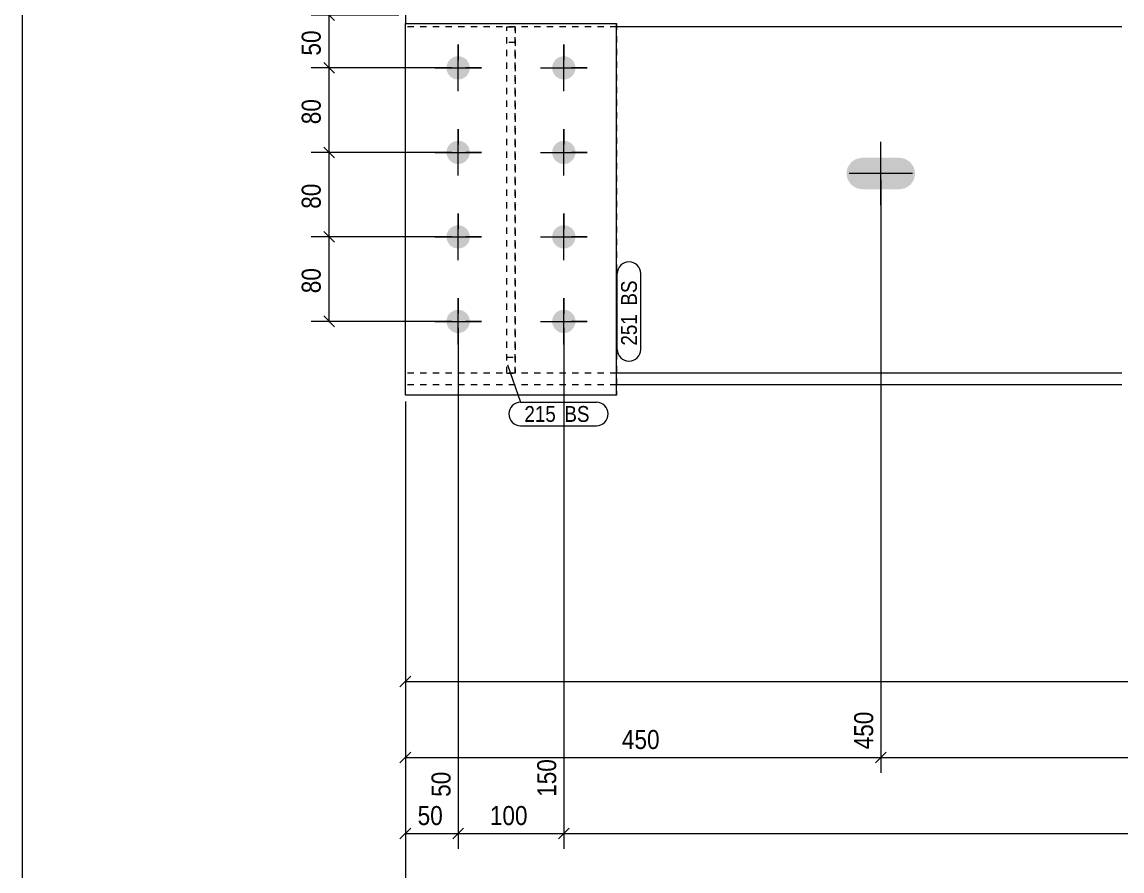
# Model space of a CAD drawing. Header units: millimetres. Extents: x 2 to 825, y 1 to 579.
# Drawn here: x 5 to 178.5, y 122.6 to 256.6 of the extents above; entities that cross this region are included whole.
import ezdxf

# ---------------------------------------------------------------- set-up
doc = ezdxf.new("R2010")
doc.units = ezdxf.units.MM
doc.linetypes.add('XKITLINE00', pattern=[0])
doc.linetypes.add('XKITLINE01', pattern=[4, 1, -1, 1, -1])
for name, color, linetype, lineweight in [('Bolt', 3, 'Continuous', 0), ('Dimensions', 7, 'Continuous', 0), ('DrawingSheet', 5, 'Continuous', 0), ('Part', 2, 'Continuous', 0), ('PartMark', 7, 'Continuous', 0)]:
    doc.layers.add(name, color=color, linetype=linetype, lineweight=lineweight)
doc.styles.add('ARIAL', font='ARIAL.TTF')

# ---------------------------------------------------------------- blocks, each defined once
blk = doc.blocks.new('*A3')
at = {"layer": 'Bolt'}
blk.add_hatch(color=3, dxfattribs=at).paths.add_polyline_path([(135.24, 231.71), (135.05, 232.66), (135.24, 233.62), (135.79, 234.43), (136.6, 234.97), (137.55, 235.16), (143.39, 235.16), (144.34, 234.97), (145.15, 234.43), (145.7, 233.62), (145.89, 232.66), (145.7, 231.71), (145.15, 230.89), (144.34, 230.35), (143.39, 230.16), (137.55, 230.16), (136.6, 230.35), (135.79, 230.89)], flags=17)
at = {"layer": 'Bolt', "color": 3, "linetype": 'XKITLINE00', "lineweight": 0}
for p, q in [((140.47, 227.66), (140.47, 237.66)), ((145.47, 232.66), (135.47, 232.66))]:
    blk.add_line(p, q, dxfattribs=at)
blk = doc.blocks.new('*A10')
at = {"layer": 'Bolt'}
for points in [[(71.97, 249.37), (71.97, 249.42), (71.98, 249.46), (71.98, 249.51), (71.98, 249.55), (71.99, 249.6), (72, 249.64), (72.01, 249.69), (72.01, 249.73), (72.02, 249.77), (72.04, 249.82), (72.05, 249.86), (72.06, 249.9), (72.08, 249.95), (72.09, 249.99), (72.11, 250.03), (72.13, 250.07), (72.15, 250.11), (72.17, 250.15), (72.19, 250.19), (72.21, 250.23), (72.23, 250.27), (72.25, 250.31), (72.28, 250.35), (72.3, 250.38), (72.33, 250.42), (72.36, 250.46), (72.39, 250.49), (72.42, 250.53), (72.44, 250.56), (72.48, 250.59), (72.51, 250.63), (72.54, 250.66), (72.57, 250.69), (72.61, 250.72), (72.64, 250.75), (72.68, 250.77), (72.71, 250.8), (72.75, 250.83), (72.78, 250.85), (72.82, 250.88), (72.86, 250.9), (72.9, 250.92), (72.94, 250.95), (72.98, 250.97), (73.02, 250.99), (73.06, 251), (73.1, 251.02), (73.14, 251.04), (73.19, 251.05), (73.23, 251.07), (73.27, 251.08), (73.31, 251.1), (73.36, 251.11), (73.4, 251.12), (73.45, 251.13), (73.49, 251.14), (73.53, 251.14), (73.58, 251.15), (73.62, 251.15), (73.67, 251.16), (73.71, 251.16), (73.76, 251.16), (73.8, 251.16), (73.85, 251.16), (73.89, 251.16), (73.94, 251.16), (73.98, 251.15), (74.03, 251.15), (74.07, 251.14), (74.12, 251.14), (74.16, 251.13), (74.21, 251.12), (74.25, 251.11), (74.29, 251.1), (74.34, 251.08), (74.38, 251.07), (74.42, 251.05), (74.46, 251.04), (74.5, 251.02), (74.55, 251), (74.59, 250.99), (74.63, 250.97), (74.67, 250.95), (74.71, 250.92), (74.75, 250.9), (74.78, 250.88), (74.82, 250.85), (74.86, 250.83), (74.9, 250.8), (74.93, 250.77), (74.97, 250.75), (75, 250.72), (75.03, 250.69), (75.07, 250.66), (75.1, 250.63), (75.13, 250.59), (75.16, 250.56), (75.19, 250.53), (75.22, 250.49), (75.25, 250.46), (75.28, 250.42), (75.3, 250.38), (75.33, 250.35), (75.35, 250.31), (75.38, 250.27), (75.4, 250.23), (75.42, 250.19), (75.44, 250.15), (75.46, 250.11), (75.48, 250.07), (75.5, 250.03), (75.51, 249.99), (75.53, 249.95), (75.54, 249.9), (75.56, 249.86), (75.57, 249.82), (75.58, 249.77), (75.59, 249.73), (75.6, 249.69), (75.61, 249.64), (75.62, 249.6), (75.62, 249.55), (75.63, 249.51), (75.63, 249.46), (75.63, 249.42), (75.64, 249.37), (75.64, 249.33), (75.64, 249.28), (75.63, 249.24), (75.63, 249.19), (75.63, 249.15), (75.62, 249.1), (75.62, 249.06), (75.61, 249.02), (75.6, 248.97), (75.59, 248.93), (75.58, 248.88), (75.57, 248.84), (75.56, 248.8), (75.54, 248.75), (75.53, 248.71), (75.51, 248.67), (75.5, 248.63), (75.48, 248.59), (75.46, 248.54), (75.44, 248.5), (75.42, 248.46), (75.4, 248.43), (75.38, 248.39), (75.35, 248.35), (75.33, 248.31), (75.3, 248.27), (75.28, 248.24), (75.25, 248.2), (75.22, 248.17), (75.19, 248.13), (75.16, 248.1), (75.13, 248.06), (75.1, 248.03), (75.07, 248), (75.03, 247.97), (75, 247.94), (74.97, 247.91), (74.93, 247.88), (74.9, 247.86), (74.86, 247.83), (74.82, 247.8), (74.78, 247.78), (74.75, 247.76), (74.71, 247.73), (74.67, 247.71), (74.63, 247.69), (74.59, 247.67), (74.55, 247.65), (74.5, 247.63), (74.46, 247.62), (74.42, 247.6), (74.38, 247.59), (74.34, 247.57), (74.29, 247.56), (74.25, 247.55), (74.21, 247.54), (74.16, 247.53), (74.12, 247.52), (74.07, 247.52), (74.03, 247.51), (73.98, 247.5), (73.94, 247.5), (73.89, 247.5), (73.85, 247.5), (73.8, 247.5), (73.76, 247.5), (73.71, 247.5), (73.67, 247.5), (73.62, 247.5), (73.58, 247.51), (73.53, 247.52), (73.49, 247.52), (73.45, 247.53), (73.4, 247.54), (73.36, 247.55), (73.31, 247.56), (73.27, 247.57), (73.23, 247.59), (73.19, 247.6), (73.14, 247.62), (73.1, 247.63), (73.06, 247.65), (73.02, 247.67), (72.98, 247.69), (72.94, 247.71), (72.9, 247.73), (72.86, 247.76), (72.82, 247.78), (72.78, 247.8), (72.75, 247.83), (72.71, 247.86), (72.68, 247.88), (72.64, 247.91), (72.61, 247.94), (72.57, 247.97), (72.54, 248), (72.51, 248.03), (72.48, 248.06), (72.44, 248.1), (72.42, 248.13), (72.39, 248.17), (72.36, 248.2), (72.33, 248.24), (72.3, 248.27), (72.28, 248.31), (72.25, 248.35), (72.23, 248.39), (72.21, 248.43), (72.19, 248.46), (72.17, 248.5), (72.15, 248.54), (72.13, 248.59), (72.11, 248.63), (72.09, 248.67), (72.08, 248.71), (72.06, 248.75), (72.05, 248.8), (72.04, 248.84), (72.02, 248.88), (72.01, 248.93), (72.01, 248.97), (72, 249.02), (71.99, 249.06), (71.98, 249.1), (71.98, 249.15), (71.98, 249.19), (71.97, 249.24), (71.97, 249.28), (71.97, 249.33)], [(88.64, 249.37), (88.64, 249.42), (88.64, 249.46), (88.65, 249.51), (88.65, 249.55), (88.66, 249.6), (88.66, 249.64), (88.67, 249.69), (88.68, 249.73), (88.69, 249.77), (88.7, 249.82), (88.72, 249.86), (88.73, 249.9), (88.74, 249.95), (88.76, 249.99), (88.78, 250.03), (88.79, 250.07), (88.81, 250.11), (88.83, 250.15), (88.85, 250.19), (88.87, 250.23), (88.9, 250.27), (88.92, 250.31), (88.95, 250.35), (88.97, 250.38), (89, 250.42), (89.02, 250.46), (89.05, 250.49), (89.08, 250.53), (89.11, 250.56), (89.14, 250.59), (89.17, 250.63), (89.21, 250.66), (89.24, 250.69), (89.27, 250.72), (89.31, 250.75), (89.34, 250.77), (89.38, 250.8), (89.41, 250.83), (89.45, 250.85), (89.49, 250.88), (89.53, 250.9), (89.57, 250.92), (89.61, 250.95), (89.65, 250.97), (89.69, 250.99), (89.73, 251), (89.77, 251.02), (89.81, 251.04), (89.85, 251.05), (89.89, 251.07), (89.94, 251.08), (89.98, 251.1), (90.02, 251.11), (90.07, 251.12), (90.11, 251.13), (90.16, 251.14), (90.2, 251.14), (90.25, 251.15), (90.29, 251.15), (90.34, 251.16), (90.38, 251.16), (90.43, 251.16), (90.47, 251.16), (90.52, 251.16), (90.56, 251.16), (90.6, 251.16), (90.65, 251.15), (90.69, 251.15), (90.74, 251.14), (90.78, 251.14), (90.83, 251.13), (90.87, 251.12), (90.92, 251.11), (90.96, 251.1), (91, 251.08), (91.05, 251.07), (91.09, 251.05), (91.13, 251.04), (91.17, 251.02), (91.21, 251), (91.25, 250.99), (91.29, 250.97), (91.33, 250.95), (91.37, 250.92), (91.41, 250.9), (91.45, 250.88), (91.49, 250.85), (91.53, 250.83), (91.56, 250.8), (91.6, 250.77), (91.63, 250.75), (91.67, 250.72), (91.7, 250.69), (91.73, 250.66), (91.77, 250.63), (91.8, 250.59), (91.83, 250.56), (91.86, 250.53), (91.89, 250.49), (91.92, 250.46), (91.94, 250.42), (91.97, 250.38), (91.99, 250.35), (92.02, 250.31), (92.04, 250.27), (92.07, 250.23), (92.09, 250.19), (92.11, 250.15), (92.13, 250.11), (92.15, 250.07), (92.16, 250.03), (92.18, 249.99), (92.2, 249.95), (92.21, 249.9), (92.22, 249.86), (92.24, 249.82), (92.25, 249.77), (92.26, 249.73), (92.27, 249.69), (92.28, 249.64), (92.28, 249.6), (92.29, 249.55), (92.29, 249.51), (92.3, 249.46), (92.3, 249.42), (92.3, 249.37), (92.3, 249.33), (92.3, 249.28), (92.3, 249.24), (92.3, 249.19), (92.29, 249.15), (92.29, 249.1), (92.28, 249.06), (92.28, 249.02), (92.27, 248.97), (92.26, 248.93), (92.25, 248.88), (92.24, 248.84), (92.22, 248.8), (92.21, 248.75), (92.2, 248.71), (92.18, 248.67), (92.16, 248.63), (92.15, 248.59), (92.13, 248.54), (92.11, 248.5), (92.09, 248.46), (92.07, 248.43), (92.04, 248.39), (92.02, 248.35), (91.99, 248.31), (91.97, 248.27), (91.94, 248.24), (91.92, 248.2), (91.89, 248.17), (91.86, 248.13), (91.83, 248.1), (91.8, 248.06), (91.77, 248.03), (91.73, 248), (91.7, 247.97), (91.67, 247.94), (91.63, 247.91), (91.6, 247.88), (91.56, 247.86), (91.53, 247.83), (91.49, 247.8), (91.45, 247.78), (91.41, 247.76), (91.37, 247.73), (91.33, 247.71), (91.29, 247.69), (91.25, 247.67), (91.21, 247.65), (91.17, 247.63), (91.13, 247.62), (91.09, 247.6), (91.05, 247.59), (91, 247.57), (90.96, 247.56), (90.92, 247.55), (90.87, 247.54), (90.83, 247.53), (90.78, 247.52), (90.74, 247.52), (90.69, 247.51), (90.65, 247.5), (90.6, 247.5), (90.56, 247.5), (90.52, 247.5), (90.47, 247.5), (90.43, 247.5), (90.38, 247.5), (90.34, 247.5), (90.29, 247.5), (90.25, 247.51), (90.2, 247.52), (90.16, 247.52), (90.11, 247.53), (90.07, 247.54), (90.02, 247.55), (89.98, 247.56), (89.94, 247.57), (89.89, 247.59), (89.85, 247.6), (89.81, 247.62), (89.77, 247.63), (89.73, 247.65), (89.69, 247.67), (89.65, 247.69), (89.61, 247.71), (89.57, 247.73), (89.53, 247.76), (89.49, 247.78), (89.45, 247.8), (89.41, 247.83), (89.38, 247.86), (89.34, 247.88), (89.31, 247.91), (89.27, 247.94), (89.24, 247.97), (89.21, 248), (89.17, 248.03), (89.14, 248.06), (89.11, 248.1), (89.08, 248.13), (89.05, 248.17), (89.02, 248.2), (89, 248.24), (88.97, 248.27), (88.95, 248.31), (88.92, 248.35), (88.9, 248.39), (88.87, 248.43), (88.85, 248.46), (88.83, 248.5), (88.81, 248.54), (88.79, 248.59), (88.78, 248.63), (88.76, 248.67), (88.74, 248.71), (88.73, 248.75), (88.72, 248.8), (88.7, 248.84), (88.69, 248.88), (88.68, 248.93), (88.67, 248.97), (88.66, 249.02), (88.66, 249.06), (88.65, 249.1), (88.65, 249.15), (88.64, 249.19), (88.64, 249.24), (88.64, 249.28), (88.64, 249.33)], [(71.97, 236.04), (71.97, 236.09), (71.98, 236.13), (71.98, 236.18), (71.98, 236.22), (71.99, 236.26), (72, 236.31), (72.01, 236.35), (72.01, 236.4), (72.02, 236.44), (72.04, 236.48), (72.05, 236.53), (72.06, 236.57), (72.08, 236.61), (72.09, 236.66), (72.11, 236.7), (72.13, 236.74), (72.15, 236.78), (72.17, 236.82), (72.19, 236.86), (72.21, 236.9), (72.23, 236.94), (72.25, 236.98), (72.28, 237.01), (72.3, 237.05), (72.33, 237.09), (72.36, 237.12), (72.39, 237.16), (72.42, 237.19), (72.44, 237.23), (72.48, 237.26), (72.51, 237.29), (72.54, 237.32), (72.57, 237.35), (72.61, 237.38), (72.64, 237.41), (72.68, 237.44), (72.71, 237.47), (72.75, 237.49), (72.78, 237.52), (72.82, 237.54), (72.86, 237.57), (72.9, 237.59), (72.94, 237.61), (72.98, 237.63), (73.02, 237.65), (73.06, 237.67), (73.1, 237.69), (73.14, 237.71), (73.19, 237.72), (73.23, 237.74), (73.27, 237.75), (73.31, 237.76), (73.36, 237.77), (73.4, 237.78), (73.45, 237.79), (73.49, 237.8), (73.53, 237.81), (73.58, 237.81), (73.62, 237.82), (73.67, 237.82), (73.71, 237.83), (73.76, 237.83), (73.8, 237.83), (73.85, 237.83), (73.89, 237.83), (73.94, 237.82), (73.98, 237.82), (74.03, 237.81), (74.07, 237.81), (74.12, 237.8), (74.16, 237.79), (74.21, 237.78), (74.25, 237.77), (74.29, 237.76), (74.34, 237.75), (74.38, 237.74), (74.42, 237.72), (74.46, 237.71), (74.5, 237.69), (74.55, 237.67), (74.59, 237.65), (74.63, 237.63), (74.67, 237.61), (74.71, 237.59), (74.75, 237.57), (74.78, 237.54), (74.82, 237.52), (74.86, 237.49), (74.9, 237.47), (74.93, 237.44), (74.97, 237.41), (75, 237.38), (75.03, 237.35), (75.07, 237.32), (75.1, 237.29), (75.13, 237.26), (75.16, 237.23), (75.19, 237.19), (75.22, 237.16), (75.25, 237.12), (75.28, 237.09), (75.3, 237.05), (75.33, 237.01), (75.35, 236.98), (75.38, 236.94), (75.4, 236.9), (75.42, 236.86), (75.44, 236.82), (75.46, 236.78), (75.48, 236.74), (75.5, 236.7), (75.51, 236.66), (75.53, 236.61), (75.54, 236.57), (75.56, 236.53), (75.57, 236.48), (75.58, 236.44), (75.59, 236.4), (75.6, 236.35), (75.61, 236.31), (75.62, 236.26), (75.62, 236.22), (75.63, 236.18), (75.63, 236.13), (75.63, 236.09), (75.64, 236.04), (75.64, 236), (75.64, 235.95), (75.63, 235.91), (75.63, 235.86), (75.63, 235.82), (75.62, 235.77), (75.62, 235.73), (75.61, 235.68), (75.6, 235.64), (75.59, 235.59), (75.58, 235.55), (75.57, 235.51), (75.56, 235.46), (75.54, 235.42), (75.53, 235.38), (75.51, 235.34), (75.5, 235.29), (75.48, 235.25), (75.46, 235.21), (75.44, 235.17), (75.42, 235.13), (75.4, 235.09), (75.38, 235.05), (75.35, 235.01), (75.33, 234.98), (75.3, 234.94), (75.28, 234.9), (75.25, 234.87), (75.22, 234.83), (75.19, 234.8), (75.16, 234.76), (75.13, 234.73), (75.1, 234.7), (75.07, 234.67), (75.03, 234.64), (75, 234.61), (74.97, 234.58), (74.93, 234.55), (74.9, 234.52), (74.86, 234.5), (74.82, 234.47), (74.78, 234.45), (74.75, 234.42), (74.71, 234.4), (74.67, 234.38), (74.63, 234.36), (74.59, 234.34), (74.55, 234.32), (74.5, 234.3), (74.46, 234.28), (74.42, 234.27), (74.38, 234.25), (74.34, 234.24), (74.29, 234.23), (74.25, 234.22), (74.21, 234.21), (74.16, 234.2), (74.12, 234.19), (74.07, 234.18), (74.03, 234.18), (73.98, 234.17), (73.94, 234.17), (73.89, 234.16), (73.85, 234.16), (73.8, 234.16), (73.76, 234.16), (73.71, 234.16), (73.67, 234.17), (73.62, 234.17), (73.58, 234.18), (73.53, 234.18), (73.49, 234.19), (73.45, 234.2), (73.4, 234.21), (73.36, 234.22), (73.31, 234.23), (73.27, 234.24), (73.23, 234.25), (73.19, 234.27), (73.14, 234.28), (73.1, 234.3), (73.06, 234.32), (73.02, 234.34), (72.98, 234.36), (72.94, 234.38), (72.9, 234.4), (72.86, 234.42), (72.82, 234.45), (72.78, 234.47), (72.75, 234.5), (72.71, 234.52), (72.68, 234.55), (72.64, 234.58), (72.61, 234.61), (72.57, 234.64), (72.54, 234.67), (72.51, 234.7), (72.48, 234.73), (72.44, 234.76), (72.42, 234.8), (72.39, 234.83), (72.36, 234.87), (72.33, 234.9), (72.3, 234.94), (72.28, 234.98), (72.25, 235.01), (72.23, 235.05), (72.21, 235.09), (72.19, 235.13), (72.17, 235.17), (72.15, 235.21), (72.13, 235.25), (72.11, 235.29), (72.09, 235.34), (72.08, 235.38), (72.06, 235.42), (72.05, 235.46), (72.04, 235.51), (72.02, 235.55), (72.01, 235.59), (72.01, 235.64), (72, 235.68), (71.99, 235.73), (71.98, 235.77), (71.98, 235.82), (71.98, 235.86), (71.97, 235.91), (71.97, 235.95), (71.97, 236)], [(88.64, 236.04), (88.64, 236.09), (88.64, 236.13), (88.65, 236.18), (88.65, 236.22), (88.66, 236.26), (88.66, 236.31), (88.67, 236.35), (88.68, 236.4), (88.69, 236.44), (88.7, 236.48), (88.72, 236.53), (88.73, 236.57), (88.74, 236.61), (88.76, 236.66), (88.78, 236.7), (88.79, 236.74), (88.81, 236.78), (88.83, 236.82), (88.85, 236.86), (88.87, 236.9), (88.9, 236.94), (88.92, 236.98), (88.95, 237.01), (88.97, 237.05), (89, 237.09), (89.02, 237.12), (89.05, 237.16), (89.08, 237.19), (89.11, 237.23), (89.14, 237.26), (89.17, 237.29), (89.21, 237.32), (89.24, 237.35), (89.27, 237.38), (89.31, 237.41), (89.34, 237.44), (89.38, 237.47), (89.41, 237.49), (89.45, 237.52), (89.49, 237.54), (89.53, 237.57), (89.57, 237.59), (89.61, 237.61), (89.65, 237.63), (89.69, 237.65), (89.73, 237.67), (89.77, 237.69), (89.81, 237.71), (89.85, 237.72), (89.89, 237.74), (89.94, 237.75), (89.98, 237.76), (90.02, 237.77), (90.07, 237.78), (90.11, 237.79), (90.16, 237.8), (90.2, 237.81), (90.25, 237.81), (90.29, 237.82), (90.34, 237.82), (90.38, 237.83), (90.43, 237.83), (90.47, 237.83), (90.52, 237.83), (90.56, 237.83), (90.6, 237.82), (90.65, 237.82), (90.69, 237.81), (90.74, 237.81), (90.78, 237.8), (90.83, 237.79), (90.87, 237.78), (90.92, 237.77), (90.96, 237.76), (91, 237.75), (91.05, 237.74), (91.09, 237.72), (91.13, 237.71), (91.17, 237.69), (91.21, 237.67), (91.25, 237.65), (91.29, 237.63), (91.33, 237.61), (91.37, 237.59), (91.41, 237.57), (91.45, 237.54), (91.49, 237.52), (91.53, 237.49), (91.56, 237.47), (91.6, 237.44), (91.63, 237.41), (91.67, 237.38), (91.7, 237.35), (91.73, 237.32), (91.77, 237.29), (91.8, 237.26), (91.83, 237.23), (91.86, 237.19), (91.89, 237.16), (91.92, 237.12), (91.94, 237.09), (91.97, 237.05), (91.99, 237.01), (92.02, 236.98), (92.04, 236.94), (92.07, 236.9), (92.09, 236.86), (92.11, 236.82), (92.13, 236.78), (92.15, 236.74), (92.16, 236.7), (92.18, 236.66), (92.2, 236.61), (92.21, 236.57), (92.22, 236.53), (92.24, 236.48), (92.25, 236.44), (92.26, 236.4), (92.27, 236.35), (92.28, 236.31), (92.28, 236.26), (92.29, 236.22), (92.29, 236.18), (92.3, 236.13), (92.3, 236.09), (92.3, 236.04), (92.3, 236), (92.3, 235.95), (92.3, 235.91), (92.3, 235.86), (92.29, 235.82), (92.29, 235.77), (92.28, 235.73), (92.28, 235.68), (92.27, 235.64), (92.26, 235.59), (92.25, 235.55), (92.24, 235.51), (92.22, 235.46), (92.21, 235.42), (92.2, 235.38), (92.18, 235.34), (92.16, 235.29), (92.15, 235.25), (92.13, 235.21), (92.11, 235.17), (92.09, 235.13), (92.07, 235.09), (92.04, 235.05), (92.02, 235.01), (91.99, 234.98), (91.97, 234.94), (91.94, 234.9), (91.92, 234.87), (91.89, 234.83), (91.86, 234.8), (91.83, 234.76), (91.8, 234.73), (91.77, 234.7), (91.73, 234.67), (91.7, 234.64), (91.67, 234.61), (91.63, 234.58), (91.6, 234.55), (91.56, 234.52), (91.53, 234.5), (91.49, 234.47), (91.45, 234.45), (91.41, 234.42), (91.37, 234.4), (91.33, 234.38), (91.29, 234.36), (91.25, 234.34), (91.21, 234.32), (91.17, 234.3), (91.13, 234.28), (91.09, 234.27), (91.05, 234.25), (91, 234.24), (90.96, 234.23), (90.92, 234.22), (90.87, 234.21), (90.83, 234.2), (90.78, 234.19), (90.74, 234.18), (90.69, 234.18), (90.65, 234.17), (90.6, 234.17), (90.56, 234.16), (90.52, 234.16), (90.47, 234.16), (90.43, 234.16), (90.38, 234.16), (90.34, 234.17), (90.29, 234.17), (90.25, 234.18), (90.2, 234.18), (90.16, 234.19), (90.11, 234.2), (90.07, 234.21), (90.02, 234.22), (89.98, 234.23), (89.94, 234.24), (89.89, 234.25), (89.85, 234.27), (89.81, 234.28), (89.77, 234.3), (89.73, 234.32), (89.69, 234.34), (89.65, 234.36), (89.61, 234.38), (89.57, 234.4), (89.53, 234.42), (89.49, 234.45), (89.45, 234.47), (89.41, 234.5), (89.38, 234.52), (89.34, 234.55), (89.31, 234.58), (89.27, 234.61), (89.24, 234.64), (89.21, 234.67), (89.17, 234.7), (89.14, 234.73), (89.11, 234.76), (89.08, 234.8), (89.05, 234.83), (89.02, 234.87), (89, 234.9), (88.97, 234.94), (88.95, 234.98), (88.92, 235.01), (88.9, 235.05), (88.87, 235.09), (88.85, 235.13), (88.83, 235.17), (88.81, 235.21), (88.79, 235.25), (88.78, 235.29), (88.76, 235.34), (88.74, 235.38), (88.73, 235.42), (88.72, 235.46), (88.7, 235.51), (88.69, 235.55), (88.68, 235.59), (88.67, 235.64), (88.66, 235.68), (88.66, 235.73), (88.65, 235.77), (88.65, 235.82), (88.64, 235.86), (88.64, 235.91), (88.64, 235.95), (88.64, 236)], [(71.97, 222.71), (71.97, 222.75), (71.98, 222.8), (71.98, 222.84), (71.98, 222.89), (71.99, 222.93), (72, 222.98), (72.01, 223.02), (72.01, 223.06), (72.02, 223.11), (72.04, 223.15), (72.05, 223.19), (72.06, 223.24), (72.08, 223.28), (72.09, 223.32), (72.11, 223.36), (72.13, 223.41), (72.15, 223.45), (72.17, 223.49), (72.19, 223.53), (72.21, 223.57), (72.23, 223.6), (72.25, 223.64), (72.28, 223.68), (72.3, 223.72), (72.33, 223.75), (72.36, 223.79), (72.39, 223.83), (72.42, 223.86), (72.44, 223.89), (72.48, 223.93), (72.51, 223.96), (72.54, 223.99), (72.57, 224.02), (72.61, 224.05), (72.64, 224.08), (72.68, 224.11), (72.71, 224.13), (72.75, 224.16), (72.78, 224.19), (72.82, 224.21), (72.86, 224.23), (72.9, 224.26), (72.94, 224.28), (72.98, 224.3), (73.02, 224.32), (73.06, 224.34), (73.1, 224.36), (73.14, 224.37), (73.19, 224.39), (73.23, 224.4), (73.27, 224.42), (73.31, 224.43), (73.36, 224.44), (73.4, 224.45), (73.45, 224.46), (73.49, 224.47), (73.53, 224.48), (73.58, 224.48), (73.62, 224.49), (73.67, 224.49), (73.71, 224.49), (73.76, 224.49), (73.8, 224.5), (73.85, 224.49), (73.89, 224.49), (73.94, 224.49), (73.98, 224.49), (74.03, 224.48), (74.07, 224.48), (74.12, 224.47), (74.16, 224.46), (74.21, 224.45), (74.25, 224.44), (74.29, 224.43), (74.34, 224.42), (74.38, 224.4), (74.42, 224.39), (74.46, 224.37), (74.5, 224.36), (74.55, 224.34), (74.59, 224.32), (74.63, 224.3), (74.67, 224.28), (74.71, 224.26), (74.75, 224.23), (74.78, 224.21), (74.82, 224.19), (74.86, 224.16), (74.9, 224.13), (74.93, 224.11), (74.97, 224.08), (75, 224.05), (75.03, 224.02), (75.07, 223.99), (75.1, 223.96), (75.13, 223.93), (75.16, 223.89), (75.19, 223.86), (75.22, 223.83), (75.25, 223.79), (75.28, 223.75), (75.3, 223.72), (75.33, 223.68), (75.35, 223.64), (75.38, 223.6), (75.4, 223.57), (75.42, 223.53), (75.44, 223.49), (75.46, 223.45), (75.48, 223.41), (75.5, 223.36), (75.51, 223.32), (75.53, 223.28), (75.54, 223.24), (75.56, 223.19), (75.57, 223.15), (75.58, 223.11), (75.59, 223.06), (75.6, 223.02), (75.61, 222.98), (75.62, 222.93), (75.62, 222.89), (75.63, 222.84), (75.63, 222.8), (75.63, 222.75), (75.64, 222.71), (75.64, 222.66), (75.64, 222.62), (75.63, 222.57), (75.63, 222.53), (75.63, 222.48), (75.62, 222.44), (75.62, 222.39), (75.61, 222.35), (75.6, 222.3), (75.59, 222.26), (75.58, 222.22), (75.57, 222.17), (75.56, 222.13), (75.54, 222.09), (75.53, 222.04), (75.51, 222), (75.5, 221.96), (75.48, 221.92), (75.46, 221.88), (75.44, 221.84), (75.42, 221.8), (75.4, 221.76), (75.38, 221.72), (75.35, 221.68), (75.33, 221.64), (75.3, 221.61), (75.28, 221.57), (75.25, 221.53), (75.22, 221.5), (75.19, 221.46), (75.16, 221.43), (75.13, 221.4), (75.1, 221.37), (75.07, 221.33), (75.03, 221.3), (75, 221.27), (74.97, 221.24), (74.93, 221.22), (74.9, 221.19), (74.86, 221.16), (74.82, 221.14), (74.78, 221.11), (74.75, 221.09), (74.71, 221.07), (74.67, 221.05), (74.63, 221.02), (74.59, 221), (74.55, 220.99), (74.5, 220.97), (74.46, 220.95), (74.42, 220.94), (74.38, 220.92), (74.34, 220.91), (74.29, 220.9), (74.25, 220.88), (74.21, 220.87), (74.16, 220.86), (74.12, 220.86), (74.07, 220.85), (74.03, 220.84), (73.98, 220.84), (73.94, 220.83), (73.89, 220.83), (73.85, 220.83), (73.8, 220.83), (73.76, 220.83), (73.71, 220.83), (73.67, 220.83), (73.62, 220.84), (73.58, 220.84), (73.53, 220.85), (73.49, 220.86), (73.45, 220.86), (73.4, 220.87), (73.36, 220.88), (73.31, 220.9), (73.27, 220.91), (73.23, 220.92), (73.19, 220.94), (73.14, 220.95), (73.1, 220.97), (73.06, 220.99), (73.02, 221), (72.98, 221.02), (72.94, 221.05), (72.9, 221.07), (72.86, 221.09), (72.82, 221.11), (72.78, 221.14), (72.75, 221.16), (72.71, 221.19), (72.68, 221.22), (72.64, 221.24), (72.61, 221.27), (72.57, 221.3), (72.54, 221.33), (72.51, 221.37), (72.48, 221.4), (72.44, 221.43), (72.42, 221.46), (72.39, 221.5), (72.36, 221.53), (72.33, 221.57), (72.3, 221.61), (72.28, 221.64), (72.25, 221.68), (72.23, 221.72), (72.21, 221.76), (72.19, 221.8), (72.17, 221.84), (72.15, 221.88), (72.13, 221.92), (72.11, 221.96), (72.09, 222), (72.08, 222.04), (72.06, 222.09), (72.05, 222.13), (72.04, 222.17), (72.02, 222.22), (72.01, 222.26), (72.01, 222.3), (72, 222.35), (71.99, 222.39), (71.98, 222.44), (71.98, 222.48), (71.98, 222.53), (71.97, 222.57), (71.97, 222.62), (71.97, 222.66)], [(88.64, 222.71), (88.64, 222.75), (88.64, 222.8), (88.65, 222.84), (88.65, 222.89), (88.66, 222.93), (88.66, 222.98), (88.67, 223.02), (88.68, 223.06), (88.69, 223.11), (88.7, 223.15), (88.72, 223.19), (88.73, 223.24), (88.74, 223.28), (88.76, 223.32), (88.78, 223.36), (88.79, 223.41), (88.81, 223.45), (88.83, 223.49), (88.85, 223.53), (88.87, 223.57), (88.9, 223.6), (88.92, 223.64), (88.95, 223.68), (88.97, 223.72), (89, 223.75), (89.02, 223.79), (89.05, 223.83), (89.08, 223.86), (89.11, 223.89), (89.14, 223.93), (89.17, 223.96), (89.21, 223.99), (89.24, 224.02), (89.27, 224.05), (89.31, 224.08), (89.34, 224.11), (89.38, 224.13), (89.41, 224.16), (89.45, 224.19), (89.49, 224.21), (89.53, 224.23), (89.57, 224.26), (89.61, 224.28), (89.65, 224.3), (89.69, 224.32), (89.73, 224.34), (89.77, 224.36), (89.81, 224.37), (89.85, 224.39), (89.89, 224.4), (89.94, 224.42), (89.98, 224.43), (90.02, 224.44), (90.07, 224.45), (90.11, 224.46), (90.16, 224.47), (90.2, 224.48), (90.25, 224.48), (90.29, 224.49), (90.34, 224.49), (90.38, 224.49), (90.43, 224.49), (90.47, 224.5), (90.52, 224.49), (90.56, 224.49), (90.6, 224.49), (90.65, 224.49), (90.69, 224.48), (90.74, 224.48), (90.78, 224.47), (90.83, 224.46), (90.87, 224.45), (90.92, 224.44), (90.96, 224.43), (91, 224.42), (91.05, 224.4), (91.09, 224.39), (91.13, 224.37), (91.17, 224.36), (91.21, 224.34), (91.25, 224.32), (91.29, 224.3), (91.33, 224.28), (91.37, 224.26), (91.41, 224.23), (91.45, 224.21), (91.49, 224.19), (91.53, 224.16), (91.56, 224.13), (91.6, 224.11), (91.63, 224.08), (91.67, 224.05), (91.7, 224.02), (91.73, 223.99), (91.77, 223.96), (91.8, 223.93), (91.83, 223.89), (91.86, 223.86), (91.89, 223.83), (91.92, 223.79), (91.94, 223.75), (91.97, 223.72), (91.99, 223.68), (92.02, 223.64), (92.04, 223.6), (92.07, 223.57), (92.09, 223.53), (92.11, 223.49), (92.13, 223.45), (92.15, 223.41), (92.16, 223.36), (92.18, 223.32), (92.2, 223.28), (92.21, 223.24), (92.22, 223.19), (92.24, 223.15), (92.25, 223.11), (92.26, 223.06), (92.27, 223.02), (92.28, 222.98), (92.28, 222.93), (92.29, 222.89), (92.29, 222.84), (92.3, 222.8), (92.3, 222.75), (92.3, 222.71), (92.3, 222.66), (92.3, 222.62), (92.3, 222.57), (92.3, 222.53), (92.29, 222.48), (92.29, 222.44), (92.28, 222.39), (92.28, 222.35), (92.27, 222.3), (92.26, 222.26), (92.25, 222.22), (92.24, 222.17), (92.22, 222.13), (92.21, 222.09), (92.2, 222.04), (92.18, 222), (92.16, 221.96), (92.15, 221.92), (92.13, 221.88), (92.11, 221.84), (92.09, 221.8), (92.07, 221.76), (92.04, 221.72), (92.02, 221.68), (91.99, 221.64), (91.97, 221.61), (91.94, 221.57), (91.92, 221.53), (91.89, 221.5), (91.86, 221.46), (91.83, 221.43), (91.8, 221.4), (91.77, 221.37), (91.73, 221.33), (91.7, 221.3), (91.67, 221.27), (91.63, 221.24), (91.6, 221.22), (91.56, 221.19), (91.53, 221.16), (91.49, 221.14), (91.45, 221.11), (91.41, 221.09), (91.37, 221.07), (91.33, 221.05), (91.29, 221.02), (91.25, 221), (91.21, 220.99), (91.17, 220.97), (91.13, 220.95), (91.09, 220.94), (91.05, 220.92), (91, 220.91), (90.96, 220.9), (90.92, 220.88), (90.87, 220.87), (90.83, 220.86), (90.78, 220.86), (90.74, 220.85), (90.69, 220.84), (90.65, 220.84), (90.6, 220.83), (90.56, 220.83), (90.52, 220.83), (90.47, 220.83), (90.43, 220.83), (90.38, 220.83), (90.34, 220.83), (90.29, 220.84), (90.25, 220.84), (90.2, 220.85), (90.16, 220.86), (90.11, 220.86), (90.07, 220.87), (90.02, 220.88), (89.98, 220.9), (89.94, 220.91), (89.89, 220.92), (89.85, 220.94), (89.81, 220.95), (89.77, 220.97), (89.73, 220.99), (89.69, 221), (89.65, 221.02), (89.61, 221.05), (89.57, 221.07), (89.53, 221.09), (89.49, 221.11), (89.45, 221.14), (89.41, 221.16), (89.38, 221.19), (89.34, 221.22), (89.31, 221.24), (89.27, 221.27), (89.24, 221.3), (89.21, 221.33), (89.17, 221.37), (89.14, 221.4), (89.11, 221.43), (89.08, 221.46), (89.05, 221.5), (89.02, 221.53), (89, 221.57), (88.97, 221.61), (88.95, 221.64), (88.92, 221.68), (88.9, 221.72), (88.87, 221.76), (88.85, 221.8), (88.83, 221.84), (88.81, 221.88), (88.79, 221.92), (88.78, 221.96), (88.76, 222), (88.74, 222.04), (88.73, 222.09), (88.72, 222.13), (88.7, 222.17), (88.69, 222.22), (88.68, 222.26), (88.67, 222.3), (88.66, 222.35), (88.66, 222.39), (88.65, 222.44), (88.65, 222.48), (88.64, 222.53), (88.64, 222.57), (88.64, 222.62), (88.64, 222.66)], [(71.97, 209.37), (71.97, 209.42), (71.98, 209.46), (71.98, 209.51), (71.98, 209.55), (71.99, 209.6), (72, 209.64), (72.01, 209.69), (72.01, 209.73), (72.02, 209.77), (72.04, 209.82), (72.05, 209.86), (72.06, 209.9), (72.08, 209.95), (72.09, 209.99), (72.11, 210.03), (72.13, 210.07), (72.15, 210.11), (72.17, 210.15), (72.19, 210.19), (72.21, 210.23), (72.23, 210.27), (72.25, 210.31), (72.28, 210.35), (72.3, 210.38), (72.33, 210.42), (72.36, 210.46), (72.39, 210.49), (72.42, 210.53), (72.44, 210.56), (72.48, 210.59), (72.51, 210.63), (72.54, 210.66), (72.57, 210.69), (72.61, 210.72), (72.64, 210.75), (72.68, 210.77), (72.71, 210.8), (72.75, 210.83), (72.78, 210.85), (72.82, 210.88), (72.86, 210.9), (72.9, 210.92), (72.94, 210.95), (72.98, 210.97), (73.02, 210.99), (73.06, 211), (73.1, 211.02), (73.14, 211.04), (73.19, 211.05), (73.23, 211.07), (73.27, 211.08), (73.31, 211.1), (73.36, 211.11), (73.4, 211.12), (73.45, 211.13), (73.49, 211.14), (73.53, 211.14), (73.58, 211.15), (73.62, 211.15), (73.67, 211.16), (73.71, 211.16), (73.76, 211.16), (73.8, 211.16), (73.85, 211.16), (73.89, 211.16), (73.94, 211.16), (73.98, 211.15), (74.03, 211.15), (74.07, 211.14), (74.12, 211.14), (74.16, 211.13), (74.21, 211.12), (74.25, 211.11), (74.29, 211.1), (74.34, 211.08), (74.38, 211.07), (74.42, 211.05), (74.46, 211.04), (74.5, 211.02), (74.55, 211), (74.59, 210.99), (74.63, 210.97), (74.67, 210.95), (74.71, 210.92), (74.75, 210.9), (74.78, 210.88), (74.82, 210.85), (74.86, 210.83), (74.9, 210.8), (74.93, 210.77), (74.97, 210.75), (75, 210.72), (75.03, 210.69), (75.07, 210.66), (75.1, 210.63), (75.13, 210.59), (75.16, 210.56), (75.19, 210.53), (75.22, 210.49), (75.25, 210.46), (75.28, 210.42), (75.3, 210.38), (75.33, 210.35), (75.35, 210.31), (75.38, 210.27), (75.4, 210.23), (75.42, 210.19), (75.44, 210.15), (75.46, 210.11), (75.48, 210.07), (75.5, 210.03), (75.51, 209.99), (75.53, 209.95), (75.54, 209.9), (75.56, 209.86), (75.57, 209.82), (75.58, 209.77), (75.59, 209.73), (75.6, 209.69), (75.61, 209.64), (75.62, 209.6), (75.62, 209.55), (75.63, 209.51), (75.63, 209.46), (75.63, 209.42), (75.64, 209.37), (75.64, 209.33), (75.64, 209.28), (75.63, 209.24), (75.63, 209.19), (75.63, 209.15), (75.62, 209.1), (75.62, 209.06), (75.61, 209.02), (75.6, 208.97), (75.59, 208.93), (75.58, 208.88), (75.57, 208.84), (75.56, 208.8), (75.54, 208.75), (75.53, 208.71), (75.51, 208.67), (75.5, 208.63), (75.48, 208.59), (75.46, 208.54), (75.44, 208.5), (75.42, 208.46), (75.4, 208.43), (75.38, 208.39), (75.35, 208.35), (75.33, 208.31), (75.3, 208.27), (75.28, 208.24), (75.25, 208.2), (75.22, 208.17), (75.19, 208.13), (75.16, 208.1), (75.13, 208.06), (75.1, 208.03), (75.07, 208), (75.03, 207.97), (75, 207.94), (74.97, 207.91), (74.93, 207.88), (74.9, 207.86), (74.86, 207.83), (74.82, 207.8), (74.78, 207.78), (74.75, 207.76), (74.71, 207.73), (74.67, 207.71), (74.63, 207.69), (74.59, 207.67), (74.55, 207.65), (74.5, 207.63), (74.46, 207.62), (74.42, 207.6), (74.38, 207.59), (74.34, 207.57), (74.29, 207.56), (74.25, 207.55), (74.21, 207.54), (74.16, 207.53), (74.12, 207.52), (74.07, 207.52), (74.03, 207.51), (73.98, 207.5), (73.94, 207.5), (73.89, 207.5), (73.85, 207.5), (73.8, 207.5), (73.76, 207.5), (73.71, 207.5), (73.67, 207.5), (73.62, 207.5), (73.58, 207.51), (73.53, 207.52), (73.49, 207.52), (73.45, 207.53), (73.4, 207.54), (73.36, 207.55), (73.31, 207.56), (73.27, 207.57), (73.23, 207.59), (73.19, 207.6), (73.14, 207.62), (73.1, 207.63), (73.06, 207.65), (73.02, 207.67), (72.98, 207.69), (72.94, 207.71), (72.9, 207.73), (72.86, 207.76), (72.82, 207.78), (72.78, 207.8), (72.75, 207.83), (72.71, 207.86), (72.68, 207.88), (72.64, 207.91), (72.61, 207.94), (72.57, 207.97), (72.54, 208), (72.51, 208.03), (72.48, 208.06), (72.44, 208.1), (72.42, 208.13), (72.39, 208.17), (72.36, 208.2), (72.33, 208.24), (72.3, 208.27), (72.28, 208.31), (72.25, 208.35), (72.23, 208.39), (72.21, 208.43), (72.19, 208.46), (72.17, 208.5), (72.15, 208.54), (72.13, 208.59), (72.11, 208.63), (72.09, 208.67), (72.08, 208.71), (72.06, 208.75), (72.05, 208.8), (72.04, 208.84), (72.02, 208.88), (72.01, 208.93), (72.01, 208.97), (72, 209.02), (71.99, 209.06), (71.98, 209.1), (71.98, 209.15), (71.98, 209.19), (71.97, 209.24), (71.97, 209.28), (71.97, 209.33)], [(88.64, 209.37), (88.64, 209.42), (88.64, 209.46), (88.65, 209.51), (88.65, 209.55), (88.66, 209.6), (88.66, 209.64), (88.67, 209.69), (88.68, 209.73), (88.69, 209.77), (88.7, 209.82), (88.72, 209.86), (88.73, 209.9), (88.74, 209.95), (88.76, 209.99), (88.78, 210.03), (88.79, 210.07), (88.81, 210.11), (88.83, 210.15), (88.85, 210.19), (88.87, 210.23), (88.9, 210.27), (88.92, 210.31), (88.95, 210.35), (88.97, 210.38), (89, 210.42), (89.02, 210.46), (89.05, 210.49), (89.08, 210.53), (89.11, 210.56), (89.14, 210.59), (89.17, 210.63), (89.21, 210.66), (89.24, 210.69), (89.27, 210.72), (89.31, 210.75), (89.34, 210.77), (89.38, 210.8), (89.41, 210.83), (89.45, 210.85), (89.49, 210.88), (89.53, 210.9), (89.57, 210.92), (89.61, 210.95), (89.65, 210.97), (89.69, 210.99), (89.73, 211), (89.77, 211.02), (89.81, 211.04), (89.85, 211.05), (89.89, 211.07), (89.94, 211.08), (89.98, 211.1), (90.02, 211.11), (90.07, 211.12), (90.11, 211.13), (90.16, 211.14), (90.2, 211.14), (90.25, 211.15), (90.29, 211.15), (90.34, 211.16), (90.38, 211.16), (90.43, 211.16), (90.47, 211.16), (90.52, 211.16), (90.56, 211.16), (90.6, 211.16), (90.65, 211.15), (90.69, 211.15), (90.74, 211.14), (90.78, 211.14), (90.83, 211.13), (90.87, 211.12), (90.92, 211.11), (90.96, 211.1), (91, 211.08), (91.05, 211.07), (91.09, 211.05), (91.13, 211.04), (91.17, 211.02), (91.21, 211), (91.25, 210.99), (91.29, 210.97), (91.33, 210.95), (91.37, 210.92), (91.41, 210.9), (91.45, 210.88), (91.49, 210.85), (91.53, 210.83), (91.56, 210.8), (91.6, 210.77), (91.63, 210.75), (91.67, 210.72), (91.7, 210.69), (91.73, 210.66), (91.77, 210.63), (91.8, 210.59), (91.83, 210.56), (91.86, 210.53), (91.89, 210.49), (91.92, 210.46), (91.94, 210.42), (91.97, 210.38), (91.99, 210.35), (92.02, 210.31), (92.04, 210.27), (92.07, 210.23), (92.09, 210.19), (92.11, 210.15), (92.13, 210.11), (92.15, 210.07), (92.16, 210.03), (92.18, 209.99), (92.2, 209.95), (92.21, 209.9), (92.22, 209.86), (92.24, 209.82), (92.25, 209.77), (92.26, 209.73), (92.27, 209.69), (92.28, 209.64), (92.28, 209.6), (92.29, 209.55), (92.29, 209.51), (92.3, 209.46), (92.3, 209.42), (92.3, 209.37), (92.3, 209.33), (92.3, 209.28), (92.3, 209.24), (92.3, 209.19), (92.29, 209.15), (92.29, 209.1), (92.28, 209.06), (92.28, 209.02), (92.27, 208.97), (92.26, 208.93), (92.25, 208.88), (92.24, 208.84), (92.22, 208.8), (92.21, 208.75), (92.2, 208.71), (92.18, 208.67), (92.16, 208.63), (92.15, 208.59), (92.13, 208.54), (92.11, 208.5), (92.09, 208.46), (92.07, 208.43), (92.04, 208.39), (92.02, 208.35), (91.99, 208.31), (91.97, 208.27), (91.94, 208.24), (91.92, 208.2), (91.89, 208.17), (91.86, 208.13), (91.83, 208.1), (91.8, 208.06), (91.77, 208.03), (91.73, 208), (91.7, 207.97), (91.67, 207.94), (91.63, 207.91), (91.6, 207.88), (91.56, 207.86), (91.53, 207.83), (91.49, 207.8), (91.45, 207.78), (91.41, 207.76), (91.37, 207.73), (91.33, 207.71), (91.29, 207.69), (91.25, 207.67), (91.21, 207.65), (91.17, 207.63), (91.13, 207.62), (91.09, 207.6), (91.05, 207.59), (91, 207.57), (90.96, 207.56), (90.92, 207.55), (90.87, 207.54), (90.83, 207.53), (90.78, 207.52), (90.74, 207.52), (90.69, 207.51), (90.65, 207.5), (90.6, 207.5), (90.56, 207.5), (90.52, 207.5), (90.47, 207.5), (90.43, 207.5), (90.38, 207.5), (90.34, 207.5), (90.29, 207.5), (90.25, 207.51), (90.2, 207.52), (90.16, 207.52), (90.11, 207.53), (90.07, 207.54), (90.02, 207.55), (89.98, 207.56), (89.94, 207.57), (89.89, 207.59), (89.85, 207.6), (89.81, 207.62), (89.77, 207.63), (89.73, 207.65), (89.69, 207.67), (89.65, 207.69), (89.61, 207.71), (89.57, 207.73), (89.53, 207.76), (89.49, 207.78), (89.45, 207.8), (89.41, 207.83), (89.38, 207.86), (89.34, 207.88), (89.31, 207.91), (89.27, 207.94), (89.24, 207.97), (89.21, 208), (89.17, 208.03), (89.14, 208.06), (89.11, 208.1), (89.08, 208.13), (89.05, 208.17), (89.02, 208.2), (89, 208.24), (88.97, 208.27), (88.95, 208.31), (88.92, 208.35), (88.9, 208.39), (88.87, 208.43), (88.85, 208.46), (88.83, 208.5), (88.81, 208.54), (88.79, 208.59), (88.78, 208.63), (88.76, 208.67), (88.74, 208.71), (88.73, 208.75), (88.72, 208.8), (88.7, 208.84), (88.69, 208.88), (88.68, 208.93), (88.67, 208.97), (88.66, 209.02), (88.66, 209.06), (88.65, 209.1), (88.65, 209.15), (88.64, 209.19), (88.64, 209.24), (88.64, 209.28), (88.64, 209.33)]]:
    blk.add_hatch(color=3, dxfattribs=at).paths.add_polyline_path(points, flags=17)
at = {"layer": 'Bolt', "color": 3, "linetype": 'XKITLINE00', "lineweight": 0}
for p, q in [((73.8, 245.66), (73.8, 253)), ((90.47, 245.66), (90.47, 253)), ((70.14, 249.33), (77.47, 249.33)), ((86.8, 249.33), (94.14, 249.33)), ((73.8, 232.33), (73.8, 239.66)), ((90.47, 232.33), (90.47, 239.66)), ((70.14, 236), (77.47, 236)), ((86.8, 236), (94.14, 236)), ((73.8, 219), (73.8, 226.33)), ((90.47, 219), (90.47, 226.33)), ((70.14, 222.66), (77.47, 222.66)), ((86.8, 222.66), (94.14, 222.66)), ((73.8, 205.66), (73.8, 213)), ((90.47, 205.66), (90.47, 213)), ((70.14, 209.33), (77.47, 209.33)), ((86.8, 209.33), (94.14, 209.33))]:
    blk.add_line(p, q, dxfattribs=at)
blk = doc.blocks.new('*A11')
at = {"layer": 'Bolt', "color": 3, "linetype": 'XKITLINE00', "lineweight": 0}
for p, q in [((73.8, 253), (73.8, 250.55)), ((90.47, 253), (90.47, 250.55)), ((70.14, 249.33), (72.58, 249.33)), ((77.47, 249.33), (75.03, 249.33)), ((86.8, 249.33), (89.25, 249.33)), ((94.14, 249.33), (91.69, 249.33)), ((73.8, 245.66), (73.8, 248.1)), ((90.47, 245.66), (90.47, 248.1)), ((73.8, 239.66), (73.8, 237.22)), ((90.47, 239.66), (90.47, 237.22)), ((70.14, 236), (72.58, 236)), ((77.47, 236), (75.03, 236)), ((86.8, 236), (89.25, 236)), ((94.14, 236), (91.69, 236)), ((73.8, 232.33), (73.8, 234.77)), ((90.47, 232.33), (90.47, 234.77)), ((73.8, 226.33), (73.8, 223.89)), ((90.47, 226.33), (90.47, 223.89)), ((70.14, 222.66), (72.58, 222.66)), ((77.47, 222.66), (75.03, 222.66)), ((86.8, 222.66), (89.25, 222.66)), ((94.14, 222.66), (91.69, 222.66)), ((73.8, 219), (73.8, 221.44)), ((90.47, 219), (90.47, 221.44)), ((73.8, 213), (73.8, 210.55)), ((90.47, 213), (90.47, 210.55)), ((70.14, 209.33), (72.58, 209.33)), ((77.47, 209.33), (75.03, 209.33)), ((86.8, 209.33), (89.25, 209.33)), ((94.14, 209.33), (91.69, 209.33)), ((73.8, 205.66), (73.8, 208.1)), ((90.47, 205.66), (90.47, 208.1))]:
    blk.add_line(p, q, dxfattribs=at)
blk = doc.blocks.new('*A12')
at = {"layer": 'Part', "color": 2, "linetype": 'XKITLINE00', "lineweight": 0}
for p, q in [((65.47, 257.66), (65.47, 256.33)), ((178.47, 255.83), (98.8, 255.83)), ((178.47, 201.16), (98.8, 201.16)), ((178.47, 199.33), (98.8, 199.33))]:
    blk.add_line(p, q, dxfattribs=at)
at = {"layer": 'Part', "color": 7, "linetype": 'XKITLINE01', "lineweight": 0}
for p, q in [((65.47, 199.33), (65.47, 256.33)), ((98.8, 255.83), (65.47, 255.83)), ((98.8, 201.16), (65.47, 201.16)), ((98.8, 199.33), (65.47, 199.33))]:
    blk.add_line(p, q, dxfattribs=at)
blk = doc.blocks.new('*A24')
at = {"layer": 'Part', "color": 7, "linetype": 'XKITLINE01', "lineweight": 0}
for p, q in [((81.47, 201.16), (81.47, 255.83)), ((81.47, 255.83), (82.8, 255.83)), ((82.8, 255.83), (82.8, 201.16)), ((82.8, 253.33), (81.47, 253.33)), ((81.47, 203.66), (82.8, 203.66)), ((82.8, 201.16), (81.47, 201.16))]:
    blk.add_line(p, q, dxfattribs=at)
blk = doc.blocks.new('*A25')
at = {"layer": 'Part', "color": 7, "linetype": 'XKITLINE01', "lineweight": 0}
for p, q in [((81.47, 201.16), (81.47, 255.83)), ((82.8, 255.83), (81.47, 255.83)), ((82.8, 201.16), (82.8, 255.83)), ((82.8, 253.33), (81.47, 253.33)), ((81.47, 203.66), (82.8, 203.66)), ((81.47, 201.16), (82.8, 201.16))]:
    blk.add_line(p, q, dxfattribs=at)
blk = doc.blocks.new('*A26')
at = {"layer": 'Part', "color": 2, "linetype": 'XKITLINE00', "lineweight": 0}
for p, q in [((65.47, 197.66), (65.47, 256.33)), ((65.47, 256.33), (98.8, 256.33)), ((98.8, 197.66), (98.8, 256.33)), ((98.8, 197.66), (65.47, 197.66))]:
    blk.add_line(p, q, dxfattribs=at)
blk = doc.blocks.new('*A27')
at = {"layer": 'Part', "color": 7, "linetype": 'XKITLINE01', "lineweight": 0}
for p, q in [((65.47, 197.66), (65.47, 256.33)), ((65.47, 256.33), (98.8, 256.33)), ((98.8, 256.33), (98.8, 197.66)), ((98.8, 197.66), (65.47, 197.66))]:
    blk.add_line(p, q, dxfattribs=at)
blk = doc.blocks.new('*A60')
at = {"layer": 'DrawingSheet', "color": 5, "linetype": 'XKITLINE00', "lineweight": 0}
blk.add_line((5, 579), (5, 5), dxfattribs=at)
blk = doc.blocks.new('*A71')
at = {"layer": 'Dimensions', "color": 7, "linetype": 'XKITLINE00', "lineweight": 0}
for p, q in [((72.8, 222.66), (50.62, 222.66)), ((52.62, 223.51), (54.32, 221.81)), ((53.47, 209.33), (53.47, 222.66)), ((52.62, 210.18), (54.32, 208.48)), ((72.8, 209.33), (50.62, 209.33))]:
    blk.add_line(p, q, dxfattribs=at)
at = {"layer": 'Dimensions', "color": 3}
for p in [(53.47, 222.66), (53.47, 209.33)]:
    blk.add_point(p, dxfattribs=at)
at = {"layer": 'Dimensions', "color": 3, "style": 'ARIAL', "width": 0.85}
blk.add_text('80', height=3, rotation=90.0002, dxfattribs=at).set_placement((52.12, 213.77))
blk = doc.blocks.new('*A72')
at = {"layer": 'Dimensions', "color": 7, "linetype": 'XKITLINE00', "lineweight": 0}
for p, q in [((72.8, 236), (50.62, 236)), ((52.62, 236.84), (54.32, 235.15)), ((53.47, 222.66), (53.47, 236)), ((72.8, 222.66), (50.62, 222.66)), ((52.62, 223.51), (54.32, 221.81))]:
    blk.add_line(p, q, dxfattribs=at)
at = {"layer": 'Dimensions', "color": 3}
for p in [(53.47, 236), (53.47, 222.66)]:
    blk.add_point(p, dxfattribs=at)
at = {"layer": 'Dimensions', "color": 3, "style": 'ARIAL', "width": 0.85}
blk.add_text('80', height=3, rotation=90.0002, dxfattribs=at).set_placement((52.12, 227.1))
blk = doc.blocks.new('*A73')
at = {"layer": 'Dimensions', "color": 7, "linetype": 'XKITLINE00', "lineweight": 0}
for p, q in [((52.62, 250.18), (54.32, 248.48)), ((72.8, 249.33), (50.62, 249.33)), ((53.47, 236), (53.47, 249.33)), ((72.8, 236), (50.62, 236)), ((52.62, 236.84), (54.32, 235.15))]:
    blk.add_line(p, q, dxfattribs=at)
at = {"layer": 'Dimensions', "color": 3}
for p in [(53.47, 249.33), (53.47, 236)]:
    blk.add_point(p, dxfattribs=at)
at = {"layer": 'Dimensions', "color": 3, "style": 'ARIAL', "width": 0.85}
blk.add_text('80', height=3, rotation=90.0002, dxfattribs=at).set_placement((52.12, 240.44))
blk = doc.blocks.new('*A74')
at = {"layer": 'Dimensions', "color": 7, "linetype": 'XKITLINE00', "lineweight": 0}
for p, q in [((64.47, 257.66), (50.62, 257.66)), ((52.62, 258.51), (54.32, 256.81)), ((53.47, 249.33), (53.47, 257.66)), ((52.62, 250.18), (54.32, 248.48)), ((72.8, 249.33), (50.62, 249.33))]:
    blk.add_line(p, q, dxfattribs=at)
at = {"layer": 'Dimensions', "color": 3}
for p in [(53.47, 257.66), (53.47, 249.33)]:
    blk.add_point(p, dxfattribs=at)
at = {"layer": 'Dimensions', "color": 3, "style": 'ARIAL', "width": 0.85}
blk.add_text('50', height=3, rotation=90.0002, dxfattribs=at).set_placement((52.12, 251.27))
blk = doc.blocks.new('*A83')
at = {"layer": 'PartMark', "color": 7, "linetype": 'XKITLINE00', "lineweight": 0}
for p, q in [((81.58, 202.45), (83.65, 196.57)), ((83.65, 196.57), (95.61, 196.57)), ((83.65, 192.87), (95.61, 192.87))]:
    blk.add_line(p, q, dxfattribs=at)
for centre, start, end in [((83.65, 194.72), 90, 270), ((95.61, 194.72), 270, 90)]:
    blk.add_arc(centre, 1.85, start, end, dxfattribs=at)
at = {"layer": 'PartMark', "color": 3, "style": 'ARIAL', "width": 0.85}
for s, p in [('215', (84.25, 193.47)), ('BS', (90.56, 193.47))]:
    blk.add_text(s, height=2.5, dxfattribs=at).set_placement(p)
blk = doc.blocks.new('*A84')
at = {"layer": 'PartMark', "color": 7, "linetype": 'XKITLINE00', "lineweight": 0}
for p, q in [((98.9, 204.91), (98.9, 216.87)), ((102.6, 204.91), (102.6, 216.87))]:
    blk.add_line(p, q, dxfattribs=at)
for centre, start, end in [((100.75, 216.87), 0, 180), ((100.75, 204.91), 180, 0)]:
    blk.add_arc(centre, 1.85, start, end, dxfattribs=at)
at = {"layer": 'PartMark', "color": 3, "style": 'ARIAL', "width": 0.85}
for s, p in [('BS', (102, 211.82)), ('251', (102, 205.51))]:
    blk.add_text(s, height=2.5, rotation=90.0002, dxfattribs=at).set_placement(p)
blk = doc.blocks.new('*A94')
at = {"layer": 'Dimensions', "color": 7, "linetype": 'XKITLINE00', "lineweight": 0}
blk.add_line((65.47, 196.66), (65.47, 110.1), dxfattribs=at)
blk = doc.blocks.new('*A96')
at = {"layer": 'Dimensions', "color": 7, "linetype": 'XKITLINE00', "lineweight": 0}
for p, q in [((73.8, 208.33), (73.8, 126.1)), ((65.47, 196.66), (65.47, 126.1)), ((66.32, 129.34), (64.62, 127.65)), ((65.47, 128.5), (73.8, 128.5)), ((74.65, 129.34), (72.95, 127.65))]:
    blk.add_line(p, q, dxfattribs=at)
at = {"layer": 'Dimensions', "color": 3}
for p in [(65.47, 128.5), (73.8, 128.5)]:
    blk.add_point(p, dxfattribs=at)
at = {"layer": 'Dimensions', "color": 3, "style": 'ARIAL', "width": 0.85}
blk.add_text('50', height=3, rotation=90.0002, dxfattribs=at).set_placement((72.6, 134.3))
blk.add_text('50', height=3, dxfattribs=at).set_placement((67.41, 129.85))
blk = doc.blocks.new('*A97')
at = {"layer": 'Dimensions', "color": 7, "linetype": 'XKITLINE00', "lineweight": 0}
for p, q in [((73.8, 208.33), (73.8, 126.1)), ((90.47, 208.33), (90.47, 126.1)), ((74.65, 129.34), (72.95, 127.65)), ((73.8, 128.5), (90.47, 128.5)), ((91.32, 129.34), (89.62, 127.65))]:
    blk.add_line(p, q, dxfattribs=at)
at = {"layer": 'Dimensions', "color": 3}
for p in [(73.8, 128.5), (90.47, 128.5)]:
    blk.add_point(p, dxfattribs=at)
at = {"layer": 'Dimensions', "color": 3, "style": 'ARIAL', "width": 0.85}
blk.add_text('150', height=3, rotation=90.0002, dxfattribs=at).set_placement((89.27, 134.3))
blk.add_text('100', height=3, dxfattribs=at).set_placement((78.8, 129.85))
blk = doc.blocks.new('*A98')
at = {"layer": 'Dimensions', "color": 7, "linetype": 'XKITLINE00', "lineweight": 0}
for p, q in [((90.47, 208.33), (90.47, 126.1)), ((91.32, 129.34), (89.62, 127.65)), ((90.47, 128.5), (628.82, 128.5))]:
    blk.add_line(p, q, dxfattribs=at)
at = {"layer": 'Dimensions', "color": 3}
blk.add_point((90.47, 128.5), dxfattribs=at)
blk = doc.blocks.new('*A99')
at = {"layer": 'Dimensions', "color": 7, "linetype": 'XKITLINE00', "lineweight": 0}
for p, q in [((140.47, 231.66), (140.47, 138.1)), ((65.47, 196.66), (65.47, 138.1)), ((66.32, 141.34), (64.62, 139.65)), ((141.32, 141.34), (139.62, 139.65)), ((65.47, 140.5), (140.47, 140.5))]:
    blk.add_line(p, q, dxfattribs=at)
at = {"layer": 'Dimensions', "color": 3}
for p in [(65.47, 140.5), (140.47, 140.5)]:
    blk.add_point(p, dxfattribs=at)
at = {"layer": 'Dimensions', "color": 3, "style": 'ARIAL', "width": 0.85}
blk.add_text('450', height=3, rotation=90.0002, dxfattribs=at).set_placement((139.27, 141.8))
blk.add_text('450', height=3, dxfattribs=at).set_placement((99.63, 141.85))
blk = doc.blocks.new('*A100')
at = {"layer": 'Dimensions', "color": 7, "linetype": 'XKITLINE00', "lineweight": 0}
for p, q in [((140.47, 231.66), (140.47, 138.1)), ((141.32, 141.34), (139.62, 139.65)), ((140.47, 140.5), (583.87, 140.5))]:
    blk.add_line(p, q, dxfattribs=at)
at = {"layer": 'Dimensions', "color": 3}
blk.add_point((140.47, 140.5), dxfattribs=at)
blk = doc.blocks.new('*A102')
at = {"layer": 'Dimensions', "color": 7, "linetype": 'XKITLINE00', "lineweight": 0}
for p, q in [((65.47, 196.66), (65.47, 150.1)), ((66.32, 153.34), (64.62, 151.65)), ((65.47, 152.5), (323.04, 152.5))]:
    blk.add_line(p, q, dxfattribs=at)
at = {"layer": 'Dimensions', "color": 3}
blk.add_point((65.47, 152.5), dxfattribs=at)

msp = doc.modelspace()

# ---------------------------------------------------------------- block references
at = {"lineweight": 0}
for name in ['*A60', '*A74', '*A26', '*A27', '*A24', '*A25', '*A98', '*A10', '*A11', '*A73', '*A72', '*A3', '*A99', '*A100', '*A71', '*A84', '*A96', '*A97', '*A83', '*A94', '*A102']:
    msp.add_blockref(name, (0, 0), dxfattribs=at)
at = {"layer": 'Part', "lineweight": 0}
msp.add_blockref('*A12', (0, 0), dxfattribs=at)

doc.saveas('drawing.dxf')
